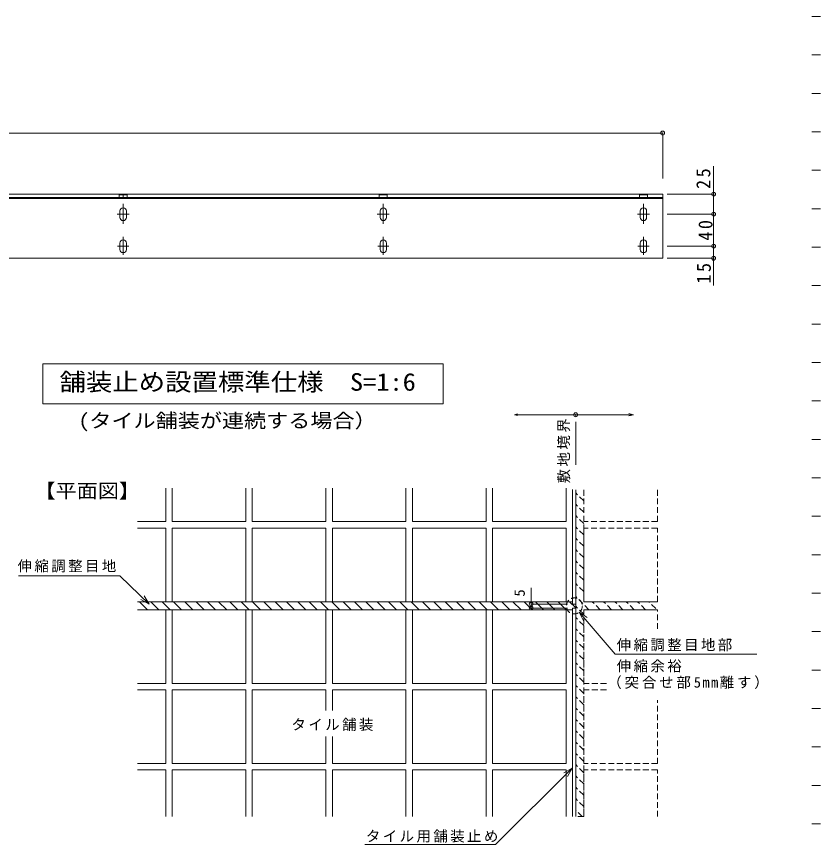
# Model space of a CAD drawing. Units: millimetres, scale not verified. Extents: x -1129 to 1149, y -809 to 828.
# Drawn here: x 144 to 1149, y -205 to 828 of the extents above; entities that cross this region are included whole.
import ezdxf
from ezdxf.enums import TextEntityAlignment as Align

# ---------------------------------------------------------------- set-up
doc = ezdxf.new("R2010")
doc.units = ezdxf.units.MM
doc.header["$LTSCALE"] = 6
doc.header["$PDMODE"] = 32
doc.header["$PDSIZE"] = 4.8
for name, pattern in [('CHAIN2', [12, 9, -1, 1, -1]), ('DASHED1', [1.8, 1.2, -0.6]), ('DASHED2', [3, 2, -1]), ('DOUBLE_CHAIN2', [12.8, 9, -1, 0.6, -0.6, 0.6, -1])]:
    doc.linetypes.add(name, pattern=pattern)
doc.layers.add('1-3_1-3ﾚｲﾔ', color=7, linetype='Continuous', lineweight=9)
doc.layers.add('2-F_2-Fﾚｲﾔ', color=4, linetype='Continuous', lineweight=9)
doc.layers.add('1-5_1-5ﾚｲﾔ', color=7, linetype='Continuous')
doc.styles.add('ＭＳ ゴシック', font='')
doc.styles.get('ＭＳ ゴシック').set_extended_font_data('MS Gothic')

msp = doc.modelspace()

# ---------------------------------------------------------------- linework, layer by layer
at = {"layer": '1-3_1-3ﾚｲﾔ'}
for p, q in [((1148.544, 828.401), (1137.744, 828.401)), ((1148.544, 780.401), (1137.744, 780.401)), ((1148.544, 732.401), (1137.744, 732.401)), ((1148.544, 684.401), (1137.744, 684.401)), ((1148.544, 636.401), (1137.744, 636.401)), ((1148.544, 588.401), (1137.744, 588.401)), ((1148.544, 540.401), (1137.744, 540.401)), ((1148.544, 492.401), (1137.744, 492.401)), ((1148.544, 444.401), (1137.744, 444.401)), ((1148.544, 396.401), (1137.744, 396.401)), ((1148.544, 348.401), (1137.744, 348.401)), ((1148.544, 300.401), (1137.744, 300.401)), ((1148.544, 252.401), (1137.744, 252.401)), ((1148.544, 204.401), (1137.744, 204.401)), ((1148.544, 156.401), (1137.744, 156.401)), ((310.091, 94.628), (273.287, 129.996)), ((310.091, 94.628), (303.885, 104.899)), ((1148.544, 108.401), (1137.744, 108.401)), ((310.091, 94.628), (299.581, 100.42)), ((847.29, 84.679), (892.251, 32.279)), ((847.29, 84.679), (852.481, 73.859)), ((847.29, 84.679), (857.195, 77.904)), ((1148.544, 60.401), (1137.744, 60.401)), ((1148.544, 12.401), (1137.744, 12.401)), ((1148.544, -35.599), (1137.744, -35.599)), ((1148.544, -83.599), (1137.744, -83.599)), ((838.493, -110.044), (742.425, -205.398)), ((838.493, -110.044), (828.079, -116.005)), ((838.493, -110.044), (832.455, -120.414)), ((1148.544, -131.599), (1137.744, -131.599)), ((1148.544, -179.599), (1137.744, -179.599))]:
    msp.add_line(p, q, dxfattribs=at)
at = {"layer": '2-F_2-Fﾚｲﾔ'}
for p, q in [((-1046.563, 682.952), (951.437, 682.952)), ((951.437, 682.952), (951.437, 626.23)), ((951.437, 653.489), (951.437, 626.23)), ((1015.093, 641.489), (1015.093, 581.613)), ((1015.093, 606.613), (957.215, 606.613)), ((1015.093, 581.613), (957.215, 581.613)), ((1015.093, 581.613), (1015.093, 541.613)), ((1015.093, 541.613), (957.215, 541.613)), ((1015.093, 541.613), (1015.093, 492.546)), ((1015.093, 526.613), (957.215, 526.613)), ((787.23, 115.199), (787.23, 89.761)), ((295.375, 97.718), (838.781, 97.718)), ((307.771, 87.718), (297.771, 97.718)), ((321.913, 87.718), (311.913, 97.718)), ((336.056, 87.718), (326.056, 97.718)), ((350.198, 87.718), (340.198, 97.718)), ((364.34, 87.718), (354.34, 97.718)), ((378.482, 87.718), (368.482, 97.718)), ((392.624, 87.718), (382.624, 97.718)), ((406.766, 87.718), (396.766, 97.718)), ((420.908, 87.718), (410.908, 97.718)), ((435.05, 87.718), (425.05, 97.718)), ((449.193, 87.718), (439.193, 97.718)), ((463.335, 87.718), (453.335, 97.718)), ((477.477, 87.718), (467.477, 97.718)), ((491.619, 87.718), (481.619, 97.718)), ((505.761, 87.718), (495.761, 97.718)), ((519.903, 87.718), (509.903, 97.718)), ((534.045, 87.718), (524.045, 97.718)), ((548.188, 87.718), (538.188, 97.718)), ((562.33, 87.718), (552.33, 97.718)), ((576.472, 87.718), (566.472, 97.718)), ((590.614, 87.718), (580.614, 97.718)), ((604.756, 87.718), (594.756, 97.718)), ((618.898, 87.718), (608.898, 97.718)), ((633.04, 87.718), (623.04, 97.718)), ((647.183, 87.718), (637.183, 97.718)), ((661.325, 87.718), (651.325, 97.718)), ((675.467, 87.718), (665.467, 97.718)), ((689.609, 87.718), (679.609, 97.718)), ((703.751, 87.718), (693.751, 97.718)), ((717.893, 87.718), (707.893, 97.718)), ((732.035, 87.718), (722.035, 97.718)), ((746.177, 87.718), (736.177, 97.718)), ((760.32, 87.718), (750.32, 97.718)), ((774.462, 87.718), (764.462, 97.718)), ((788.604, 87.718), (778.604, 97.718)), ((787.23, 94.761), (832.613, 94.761)), ((802.746, 87.718), (792.746, 97.718)), ((816.888, 87.718), (806.888, 97.718)), ((831.03, 87.718), (821.03, 97.718)), ((842.781, 90.109), (835.172, 97.718)), ((852.781, 97.718), (944.781, 97.718)), ((838.781, 87.718), (295.375, 87.718)), ((787.23, 89.761), (832.613, 89.761)), ((942.781, 87.718), (852.781, 87.718))]:
    msp.add_line(p, q, dxfattribs=at)
at = {"layer": '2-F_2-Fﾚｲﾔ', "color": 6}
for p, q in [((-1046.563, 602.613), (951.437, 602.613)), ((-1046.563, 601.413), (951.437, 601.413)), ((273.437, 585.613), (273.437, 577.613)), ((281.437, 585.613), (281.437, 577.613)), ((598.437, 585.613), (598.437, 577.613)), ((606.437, 585.613), (606.437, 577.613)), ((923.437, 585.613), (923.437, 577.613)), ((931.437, 585.613), (931.437, 577.613)), ((273.437, 545.613), (273.437, 537.613)), ((281.437, 545.613), (281.437, 537.613)), ((598.437, 545.613), (598.437, 537.613)), ((606.437, 545.613), (606.437, 537.613)), ((923.437, 545.613), (923.437, 537.613)), ((931.437, 545.613), (931.437, 537.613)), ((-1046.563, 526.613), (951.437, 526.613)), ((838.781, 94.761), (838.781, 237.888)), ((842.781, 94.761), (842.781, 237.52)), ((842.781, 94.761), (838.781, 94.761)), ((842.781, 89.761), (838.781, 89.761)), ((838.781, -170.611), (838.781, 89.761)), ((842.781, 89.761), (842.781, -170.611))]:
    msp.add_line(p, q, dxfattribs=at)
at = {"layer": '2-F_2-Fﾚｲﾔ', "color": 7, "linetype": 'DASHED2'}
for p, q in [((272.437, 605.613), (272.437, 601.613)), ((282.437, 605.613), (272.437, 605.613)), ((272.437, 601.613), (282.437, 601.613)), ((277.437, 605.613), (277.437, 601.613)), ((282.437, 601.613), (282.437, 605.613))]:
    msp.add_line(p, q, dxfattribs=at)
at = {"layer": '2-F_2-Fﾚｲﾔ', "linetype": 'CHAIN2'}
for p, q in [((277.437, 594.468), (277.437, 569.602)), ((602.437, 594.468), (602.437, 569.602)), ((927.437, 594.468), (927.437, 569.602)), ((269.821, 581.613), (284.848, 581.613)), ((594.821, 581.613), (609.848, 581.613)), ((919.821, 581.613), (934.848, 581.613)), ((277.437, 553.501), (277.437, 530.781)), ((602.437, 553.501), (602.437, 530.781)), ((927.437, 553.501), (927.437, 530.781)), ((270.536, 541.613), (284.49, 541.613)), ((595.536, 541.613), (609.49, 541.613)), ((920.536, 541.613), (934.49, 541.613))]:
    msp.add_line(p, q, dxfattribs=at)
at = {"layer": '2-F_2-Fﾚｲﾔ', "color": 7}
for p, q in [((177.067, 394.744), (177.067, 344.744)), ((677.067, 394.744), (177.067, 394.744)), ((677.067, 394.744), (677.067, 344.744)), ((177.067, 344.744), (677.067, 344.744)), ((766.196, 331.17), (770.059, 332.205)), ((842.781, 331.17), (784.684, 331.17)), ((915.049, 331.17), (909.253, 329.617)), ((330.781, 197.718), (330.781, 239.52)), ((338.781, 197.718), (338.781, 239.52)), ((338.781, 197.718), (338.781, 239.52)), ((338.781, 197.718), (338.781, 239.52)), ((430.781, 197.718), (430.781, 239.52)), ((430.781, 197.718), (430.781, 239.52)), ((430.781, 197.718), (430.781, 239.52)), ((438.781, 197.718), (438.781, 239.52)), ((438.781, 197.718), (438.781, 239.52)), ((530.781, 197.718), (530.781, 239.52)), ((530.781, 197.718), (530.781, 239.52)), ((538.781, 197.718), (538.781, 239.52)), ((538.781, 197.718), (538.781, 239.52)), ((630.781, 197.718), (630.781, 239.52)), ((630.781, 197.718), (630.781, 239.52)), ((638.781, 197.718), (638.781, 239.52)), ((730.781, 197.718), (730.781, 239.52)), ((738.781, 197.718), (738.781, 239.52)), ((830.781, 197.718), (830.781, 239.52)), ((330.781, 197.718), (295.375, 197.718)), ((330.781, 197.718), (295.375, 197.718)), ((430.781, 197.718), (338.781, 197.718)), ((530.781, 197.718), (438.781, 197.718)), ((630.781, 197.718), (538.781, 197.718)), ((730.781, 197.718), (638.781, 197.718)), ((830.781, 197.718), (738.781, 197.718)), ((330.781, 189.718), (295.375, 189.718)), ((430.781, 189.718), (338.781, 189.718)), ((430.781, 97.718), (430.781, 189.718)), ((530.781, 189.718), (438.781, 189.718)), ((530.781, 97.718), (530.781, 189.718)), ((630.781, 189.718), (538.781, 189.718)), ((538.781, 97.718), (538.781, 189.718)), ((630.781, 97.718), (630.781, 189.718)), ((730.781, 189.718), (638.781, 189.718)), ((730.781, 97.718), (730.781, 189.718)), ((830.781, 189.718), (738.781, 189.718)), ((738.781, 97.718), (738.781, 189.718)), ((830.781, 97.718), (830.781, 189.718)), ((273.287, 129.996), (146.722, 129.996)), ((330.781, 97.718), (295.375, 97.718)), ((330.781, 97.718), (295.375, 97.718)), ((630.781, 97.718), (538.781, 97.718)), ((830.781, 97.718), (738.781, 97.718)), ((330.781, 87.718), (295.375, 87.718)), ((330.781, -4.282), (330.781, 87.718)), ((430.781, 87.718), (338.781, 87.718)), ((430.781, -4.282), (430.781, 87.718)), ((530.781, 87.718), (438.781, 87.718)), ((530.781, -4.282), (530.781, 87.718)), ((630.781, 87.718), (538.781, 87.718)), ((538.781, -4.282), (538.781, 87.718)), ((630.781, -4.282), (630.781, 87.718)), ((730.781, 87.718), (638.781, 87.718)), ((730.781, -4.282), (730.781, 87.718)), ((738.781, -4.282), (738.781, 87.718)), ((738.781, 87.718), (830.781, 87.718)), ((830.781, -4.282), (830.781, 87.718)), ((892.251, 32.279), (1069.016, 32.279)), ((330.781, -4.282), (295.375, -4.282)), ((630.781, -4.282), (538.781, -4.282)), ((830.781, -4.282), (738.781, -4.282)), ((330.781, -12.282), (295.375, -12.282)), ((330.781, -104.282), (330.781, -12.282)), ((430.781, -12.282), (338.781, -12.282)), ((338.781, -104.282), (338.781, -12.282)), ((430.781, -104.282), (430.781, -12.282)), ((530.781, -12.282), (438.781, -12.282)), ((438.781, -104.282), (438.781, -12.282)), ((530.781, -38.144), (530.781, -12.282)), ((630.781, -12.282), (538.781, -12.282)), ((538.781, -38.144), (538.781, -12.282)), ((630.781, -104.282), (630.781, -12.282)), ((730.781, -12.282), (638.781, -12.282)), ((638.781, -104.282), (638.781, -12.282)), ((730.781, -104.282), (730.781, -12.282)), ((830.781, -12.282), (738.781, -12.282)), ((738.781, -104.282), (738.781, -12.282)), ((830.781, -104.282), (830.781, -12.282)), ((530.781, -104.282), (530.781, -70.438)), ((538.781, -104.282), (538.781, -70.438)), ((330.781, -104.282), (295.375, -104.282)), ((330.781, -112.282), (295.375, -112.282)), ((330.781, -170.611), (330.781, -112.282)), ((430.781, -104.282), (338.781, -104.282)), ((338.781, -170.611), (338.781, -112.282)), ((430.781, -112.282), (338.781, -112.282)), ((430.781, -170.611), (430.781, -112.282)), ((530.781, -104.282), (438.781, -104.282)), ((438.781, -170.611), (438.781, -112.282)), ((530.781, -112.282), (438.781, -112.282)), ((530.781, -170.611), (530.781, -112.282)), ((630.781, -104.282), (538.781, -104.282)), ((538.781, -170.611), (538.781, -112.282)), ((630.781, -112.282), (538.781, -112.282)), ((630.781, -170.611), (630.781, -112.282)), ((730.781, -104.282), (638.781, -104.282)), ((638.781, -170.611), (638.781, -112.282)), ((730.781, -112.282), (638.781, -112.282)), ((730.781, -170.611), (730.781, -112.282)), ((830.781, -104.282), (738.781, -104.282)), ((738.781, -170.611), (738.781, -112.282)), ((830.781, -112.282), (738.781, -112.282)), ((830.781, -170.611), (830.781, -112.282)), ((742.425, -205.398), (579.37, -205.398))]:
    msp.add_line(p, q, dxfattribs=at)
at = {"layer": '2-F_2-Fﾚｲﾔ', "color": 7, "linetype": 'DOUBLE_CHAIN2'}
msp.add_line((842.781, 268.491), (842.781, 331.17), dxfattribs=at)
at = {"layer": '2-F_2-Fﾚｲﾔ', "color": 7, "linetype": 'DASHED1'}
for p, q in [((852.781, 197.718), (852.781, 239.52)), ((944.781, 197.718), (944.781, 239.52)), ((944.781, 197.718), (852.781, 197.718)), ((852.781, 97.718), (852.781, 189.718)), ((944.781, 97.718), (852.781, 97.718)), ((852.781, -4.282), (852.781, 87.718)), ((944.781, 87.718), (852.781, 87.718)), ((944.781, 63.841), (944.781, 87.718)), ((881.069, -4.282), (852.781, -4.282)), ((852.781, -104.282), (852.781, -12.282)), ((881.069, -12.282), (852.781, -12.282)), ((944.781, -104.282), (944.781, -25.345)), ((944.781, -104.282), (852.781, -104.282)), ((944.781, -112.282), (852.781, -112.282)), ((852.781, -170.611), (852.781, -112.282)), ((944.781, -170.611), (944.781, -112.282))]:
    msp.add_line(p, q, dxfattribs=at)
at = {"layer": '2-F_2-Fﾚｲﾔ', "color": 6, "linetype": 'DASHED1'}
for p, q in [((842.781, 94.761), (842.781, 237.52)), ((842.781, -170.611), (842.781, 91.261))]:
    msp.add_line(p, q, dxfattribs=at)
at = {"layer": '2-F_2-Fﾚｲﾔ', "linetype": 'DASHED1'}
for p, q in [((852.781, 223.632), (842.781, 233.632)), ((852.781, 237.52), (852.781, 97.718)), ((852.781, 209.49), (842.781, 219.49)), ((852.781, 195.348), (842.781, 205.348)), ((852.781, 181.206), (842.781, 191.206)), ((852.781, 167.064), (842.781, 177.064)), ((852.781, 152.922), (842.781, 162.922)), ((852.781, 138.78), (842.781, 148.78)), ((852.781, 124.637), (842.781, 134.637)), ((852.781, 110.495), (842.781, 120.495)), ((859.315, 87.718), (842.781, 104.251)), ((873.457, 87.718), (863.457, 97.718)), ((887.599, 87.718), (877.599, 97.718)), ((901.741, 87.718), (891.741, 97.718)), ((915.883, 87.718), (905.883, 97.718)), ((930.025, 87.718), (920.025, 97.718)), ((942.781, 89.104), (934.167, 97.718)), ((852.781, 82.211), (842.781, 92.211)), ((852.781, 87.718), (852.781, -170.611)), ((852.781, 68.069), (842.781, 78.069)), ((852.781, 53.927), (842.781, 63.927)), ((852.781, 39.785), (842.781, 49.785)), ((852.781, 25.642), (842.781, 35.642)), ((852.781, 11.5), (842.781, 21.5)), ((852.781, -2.642), (842.781, 7.358)), ((852.781, -16.784), (842.781, -6.784)), ((852.781, -30.926), (842.781, -20.926)), ((852.781, -45.068), (842.781, -35.068)), ((852.781, -59.21), (842.781, -49.21)), ((852.781, -73.352), (842.781, -63.352)), ((852.781, -87.495), (842.781, -77.495)), ((852.781, -101.637), (842.781, -91.637)), ((852.781, -115.779), (842.781, -105.779)), ((852.781, -129.921), (842.781, -119.921)), ((852.781, -144.063), (842.781, -134.063)), ((852.781, -158.205), (842.781, -148.205)), ((851.044, -170.611), (842.781, -162.347))]:
    msp.add_line(p, q, dxfattribs=at)
at = {"layer": '2-F_2-Fﾚｲﾔ', "color": 6}
msp.add_lwpolyline([(-1046.563, 606.613), (951.437, 606.613), (951.437, 526.613)], dxfattribs=at)
at = {"layer": '2-F_2-Fﾚｲﾔ', "color": 7, "linetype": 'DASHED2'}
for points in [[(597.437, 601.613), (607.437, 601.613), (607.437, 605.613), (597.437, 605.613)], [(922.437, 601.613), (932.437, 601.613), (932.437, 605.613), (922.437, 605.613)]]:
    msp.add_lwpolyline(points, close=True, dxfattribs=at)
at = {"layer": '2-F_2-Fﾚｲﾔ', "color": 7}
for points in [[(784.684, 331.17), (766.196, 331.17), (770.059, 330.134)], [(842.781, 331.17), (884.734, 331.17), (915.049, 331.17), (909.253, 332.722)], [(330.781, 97.718), (330.781, 189.718), (295.375, 189.718)], [(430.781, 97.718), (338.781, 97.718), (338.781, 189.718)], [(530.781, 97.718), (438.781, 97.718), (438.781, 189.718)], [(730.781, 97.718), (638.781, 97.718), (638.781, 189.718)], [(430.781, -4.282), (338.781, -4.282), (338.781, 87.718)], [(530.781, -4.282), (438.781, -4.282), (438.781, 87.718)], [(730.781, -4.282), (638.781, -4.282), (638.781, 87.718)]]:
    msp.add_lwpolyline(points, dxfattribs=at)
at = {"layer": '2-F_2-Fﾚｲﾔ', "linetype": 'DASHED1'}
msp.add_lwpolyline([(852.781, -170.611), (842.781, -170.611), (842.781, 237.52)], dxfattribs=at)
at = {"layer": '2-F_2-Fﾚｲﾔ', "color": 7, "linetype": 'DASHED1'}
msp.add_lwpolyline([(944.781, 97.718), (944.781, 189.718), (852.781, 189.718)], dxfattribs=at)
msp.add_circle((841.083, 92.408), 10, dxfattribs=at)
at = {"layer": '2-F_2-Fﾚｲﾔ', "color": 6}
for centre, start, end in [((277.437, 585.613), 0, 180), ((602.437, 585.613), 0, 180), ((927.437, 585.613), 0, 180), ((277.437, 577.613), 180, 360), ((602.437, 577.613), 180, 360), ((927.437, 577.613), 180, 360), ((277.437, 545.613), 0, 180), ((602.437, 545.613), 0, 180), ((927.437, 545.613), 0, 180), ((277.437, 537.613), 180, 360), ((602.437, 537.613), 180, 360), ((927.437, 537.613), 180, 360)]:
    msp.add_arc(centre, 4, start, end, dxfattribs=at)
for p in [(951.437, 682.952), (1015.093, 606.613), (1015.093, 581.613), (1015.093, 541.613), (1015.093, 526.613), (842.781, 331.17), (787.23, 94.761), (787.23, 89.761)]:
    msp.add_point(p, dxfattribs=at)

# ---------------------------------------------------------------- texts
at = {"layer": '1-5_1-5ﾚｲﾔ', "char_height": 13.2, "attachment_point": 7, "style": 'ＭＳ ゴシック'}
for s, insert in [('\\T1.17;伸縮余裕', (893.988, 9.384)), ('\\T1.2;（突合せ部5mm離す）', (882.289, -11.31))]:
    msp.add_mtext(s, dxfattribs=dict(at, insert=insert))
at = {"layer": '2-F_2-Fﾚｲﾔ', "color": 3, "style": 'ＭＳ ゴシック', "width": 1.1}
msp.add_text('舗装止め設置標準仕様\u3000S=1:6', height=21.99, dxfattribs=at).set_placement((197.874, 354.546), align=Align.BOTTOM_LEFT)
at = {"layer": '2-F_2-Fﾚｲﾔ', "color": 7, "style": 'ＭＳ ゴシック'}
for s, width, p in [('(タイル舗装が連続する場合）', 1.15, (221.47, 309.774)), ('【平面図】', 1.1, (166.544, 222.088))]:
    msp.add_text(s, height=17.6, dxfattribs=dict(at, width=width)).set_placement(p, align=Align.BOTTOM_LEFT)
msp.add_text('5', height=13.2, rotation=90, dxfattribs=at).set_placement((783.158, 104.169), align=Align.BOTTOM_LEFT)
at = {"layer": '2-F_2-Fﾚｲﾔ', "color": 7, "attachment_point": 7, "rotation": 90, "style": 'ＭＳ ゴシック'}
for s, insert, char_height in [('\\T1.27;\\W0.95;25', (1011.265, 613.112), 17.6), ('\\T1.27;\\W0.95;40', (1013.943, 548.522), 17.6), ('\\T1.27;\\W0.95;15', (1011.857, 494.879), 17.6), ('\\T1.17;敷地境界', (836.016, 245.497), 13.2)]:
    msp.add_mtext(s, dxfattribs=dict(at, insert=insert, char_height=char_height))
at = {"layer": '2-F_2-Fﾚｲﾔ', "color": 7, "char_height": 13.2, "attachment_point": 7, "style": 'ＭＳ ゴシック'}
for s, insert in [('\\T1.17;伸縮調整目地', (145.553, 134.133)), ('\\T1.17;伸縮調整目地部', (893.988, 35.75)), ('\\T1.17;タイル舗装', (487.756, -63.786)), ('\\T1.17;タイル用舗装止め', (580.716, -203.133))]:
    msp.add_mtext(s, dxfattribs=dict(at, insert=insert))

doc.saveas('drawing.dxf')
